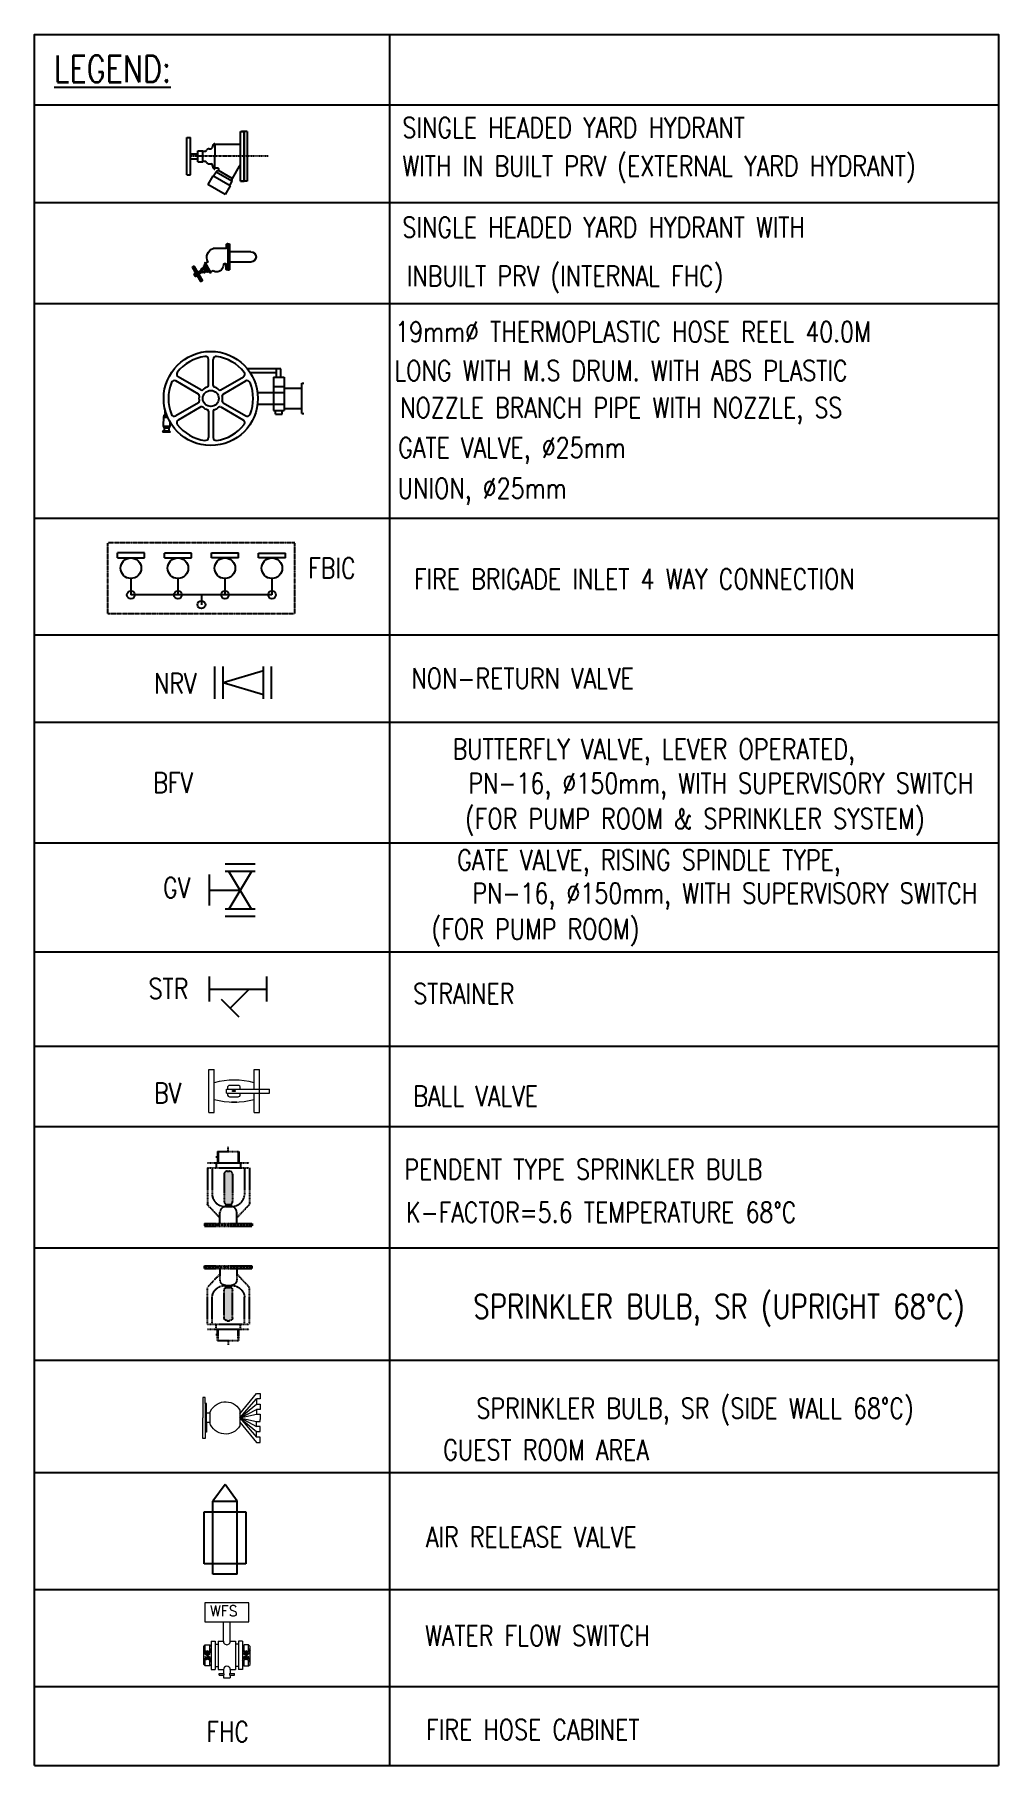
# Model space of a CAD drawing. Header units: millimetres. Extents: x -3573983 to -3087264, y -262072 to -30148.
# Drawn here: x -3558633 to -3539812, y -64943 to -31132 of the extents above; entities that cross this region are included whole.
import ezdxf
from ezdxf.enums import TextEntityAlignment as Align

# ---------------------------------------------------------------- set-up
doc = ezdxf.new("R2010")
doc.units = ezdxf.units.MM
doc.header["$LTSCALE"] = 2
doc.header["$MEASUREMENT"] = 0
for name, pattern in [('CENTER', [2, 1.25, -0.25, 0.25, -0.25]), ('DASHDOT', [1, 0.5, -0.25, 0, -0.25]), ('HIDDEN', [0.375, 0.25, -0.125]), ('PHANTOM', [2.5, 1.25, -0.25, 0.25, -0.25, 0.25, -0.25])]:
    doc.linetypes.add(name, pattern=pattern)
doc.layers.get('0').update_dxf_attribs({"color": 251})
for name, color, linetype in [('DETAILS', 222, 'Continuous'), ('F-SPRINKLER', 40, 'PHANTOM'), ('F-SPRINKLER-PIPE', 6, 'Continuous'), ('F-TEXT', 7, 'Continuous'), ('F-VALVES', 142, 'Continuous'), ('FP-SCH-IHC', 7, 'Continuous'), ('FTEXT', 7, 'Continuous'), ('MSC-FP-TEXT', 6, 'Continuous'), ('TEXT', 6, 'Continuous')]:
    doc.layers.add(name, color=color, linetype=linetype)
for name, color, linetype, lineweight in [('F-PIPE FITTING', 4, 'Continuous', 18), ('PIPE', 12, 'Continuous', 0), ('SIDE WALL EXTENDABLE SPRINKLER', 7, 'Continuous', 0), ('VALVE', 1, 'Continuous', 18)]:
    doc.layers.add(name, color=color, linetype=linetype, lineweight=lineweight)
doc.styles.add('ROMANS', font='ROMANS.shx', dxfattribs={"oblique": 10, "height": 5})
doc.styles.add('ROOMNAMES', font='romans.shx', dxfattribs={"width": 0.8})

# ---------------------------------------------------------------- blocks, each defined once
blk = doc.blocks.new('NRV')
at = {"color": 10}
for p, q in [((-84, -47.25), (84, -47.25)), ((-84, -89.25), (84, -89.25)), ((-63, -299.25), (0, -89.25)), ((63, -299.25), (0, -89.25)), ((-84, -299.25), (84, -299.25)), ((-84, -341.25), (84, -341.25))]:
    blk.add_line(p, q, dxfattribs=at)
blk = doc.blocks.new('V3')
at = {"layer": 'F-VALVES'}
for p, q in [((0, 416.2), (-55.9, 338.6)), ((55.9, 338.6), (0, 416.2)), ((-55.9, 0), (-55.9, 338.6)), ((-55.9, 338.6), (55.9, 338.6)), ((55.9, 0), (55.9, 338.6)), ((-96.7, 48.4), (-96.7, 290.2)), ((-96.7, 290.2), (96.7, 290.2)), ((96.7, 290.2), (96.7, 48.4)), ((96.7, 48.4), (-96.7, 48.4)), ((55.9, 0), (-55.9, 0))]:
    blk.add_line(p, q, dxfattribs=at)
blk = doc.blocks.new('SPR')
h = blk.add_hatch(color=1)
h.paths.add_polyline_path([(-16.1, 92.6, 0.414214), (-4.8, 81.3), (0, 81.3), (0, 207.4), (-4.8, 207.4, 0.414214), (-16.1, 196.1)])
h.paths.add_polyline_path([(0, 81.3), (4.8, 81.3, 0.414214), (16.1, 92.6), (16.1, 196.1, 0.414214), (4.8, 207.4), (0, 207.4)])
for p, q in [((-41.1, 281.9), (-41.1, 239)), ((-41.1, 281.9), (39.9, 281.9)), ((-38.1, 281.9), (-38.1, 239)), ((-0.6, 281.9), (-0.6, 299.3)), ((37, 281.9), (37, 239)), ((39.9, 281.9), (39.9, 239)), ((-79.4, 239), (78.9, 239)), ((-79.4, 220), (-79.4, 81.1)), ((-79.4, 220), (79.4, 220)), ((-61.4, 220), (-61.4, 117.8)), ((-51.6, 239), (51.1, 239)), ((-41.1, 260.9), (-47.8, 260.9)), ((-46.4, 239), (-46.4, 220)), ((-4.8, 207.4), (4.8, 207.4)), ((46.4, 239), (46.4, 220)), ((61.4, 220), (61.4, 117.8)), ((79.4, 220), (79.4, 81.1)), ((-16.1, 196.1), (-16.1, 92.6)), ((16.1, 196.1), (16.1, 92.6)), ((-31.8, 30.7), (-79.4, 81.1)), ((-10.2, 82.7), (-10.2, 74.2)), ((-9.3, 74.2), (9.3, 74.2)), ((-4.8, 81.3), (4.8, 81.3)), ((10.2, 82.7), (10.2, 74.2)), ((31.8, 30.7), (79.4, 81.1)), ((-90.3, 9.7), (90.3, 9.7)), ((-90.3, 9.7), (-90.3, 0)), ((-90.3, 0), (90.3, 0)), ((-84.5, 9.7), (-84.5, 0)), ((-81.6, 9.7), (-81.6, 0)), ((-72.4, 9.7), (-72.4, 0)), ((-69.5, 9.7), (-69.5, 0)), ((-60.3, 9.7), (-60.3, 0)), ((-57.4, 9.7), (-57.4, 0)), ((-48.2, 9.7), (-48.2, 0)), ((-45.3, 9.7), (-45.3, 0)), ((-39.4, 9.7), (-39.4, 0)), ((-36.5, 9.7), (-36.5, 0)), ((-31.8, 9.7), (-31.8, 51.7)), ((-27.3, 9.7), (-27.3, 0)), ((-24.4, 9.7), (-24.4, 0)), ((-15.2, 9.7), (-15.2, 0)), ((-12.3, 9.7), (-12.3, 0)), ((-3.1, 9.7), (-3.1, 0)), ((-0.2, 9.7), (-0.2, 0)), ((9, 9.7), (9, 0)), ((11.9, 9.7), (11.9, 0)), ((21.1, 9.7), (21.1, 0)), ((24, 9.7), (24, 0)), ((31.8, 9.7), (31.8, 51.7)), ((33.2, 9.7), (33.2, 0)), ((36.1, 9.7), (36.1, 0)), ((45.3, 9.7), (45.3, 0)), ((48.2, 9.7), (48.2, 0)), ((57.4, 9.7), (57.4, 0)), ((60.3, 9.7), (60.3, 0)), ((69.5, 9.7), (69.5, 0)), ((72.4, 9.7), (72.4, 0)), ((81.6, 9.7), (81.6, 0)), ((84.5, 9.7), (84.5, 0)), ((90.3, 9.7), (90.3, 0))]:
    blk.add_line(p, q)
for centre, radius, start, end in [((-4.8, 196.1), 11.2, 90, 180), ((4.8, 196.1), 11.2, 0, 90), ((-12.8, 123), 48.9, 186.09224, 273.00038), ((-9.3, 51.7), 22.5, 90, 180), ((-4.8, 92.6), 11.2, 180, 270), ((4.8, 92.6), 11.2, 270, 0), ((9.3, 51.7), 22.5, 0, 90), ((12.8, 123), 48.9, 266.99962, 353.90776)]:
    blk.add_arc(centre, radius, start, end)
blk = doc.blocks.new('WFS')
at = {"layer": 'PIPE', "color": 1}
blk.add_lwpolyline([(1737, 2025), (47, 2025), (47, 1295), (1737, 1296)], close=True, dxfattribs=at)
at = {"layer": 'VALVE', "ltscale": 0.5}
for p, q in [((760, 543, 0), (760, 1295, 0)), ((1023, 543, 0), (1023, 1295, 0)), ((289, 543, 0), (289, -543, 0)), ((289, 543, 0), (441, 543, 0)), ((441, 543, 0), (441, -543, 0)), ((441, 434, 0), (554, 434, 0)), ((554, 543, 0), (554, -543, 0)), ((554, 543, 0), (760, 543, 0)), ((1023, 543, 0), (1230, 543, 0)), ((1230, 543, 0), (1230, -543, 0)), ((1343, 434, 0), (1230, 434, 0)), ((1343, 543, 0), (1343, -543, 0)), ((1495, 543, 0), (1343, 543, 0)), ((1495, 543, 0), (1495, -543, 0)), ((289, -543, 0), (441, -543, 0)), ((441, -434, 0), (554, -434, 0)), ((554, -543, 0), (760, -543, 0)), ((760, -543, 0), (760, -697, 0)), ((1023, -543, 0), (1230, -543, 0)), ((1023, -543, 0), (1023, -697, 0)), ((1343, -434, 0), (1230, -434, 0)), ((1495, -543, 0), (1343, -543, 0)), ((600, -697, 0), (760, -697, 0)), ((600, -762, 0), (600, -697, 0)), ((600, -762, 0), (760, -762, 0)), ((760, -762, 0), (760, -869, 0)), ((760, -869, 0), (1023, -869, 0)), ((1023, -697, 0), (1184, -697, 0)), ((1023, -762, 0), (1023, -869, 0)), ((1023, -762, 0), (1184, -762, 0)), ((1184, -762, 0), (1184, -697, 0))]:
    blk.add_line(p, q, dxfattribs=at)
at = {"layer": 'VALVE', "color": 9, "ltscale": 0.5}
for p, q in [((0, 198, 0), (37, 121, 0)), ((0, 121, 0), (289, 121, 0)), ((0, 83, 0), (124, 11, 0)), ((72, 85, 0), (216, 85, 0)), ((82, 35, 0), (124, 35, 0)), ((184, 151, 0), (105, 151, 0)), ((105, 151, 0), (105, 121, 0)), ((124, 165, 0), (164, 165, 0)), ((124, 165, 0), (124, 151, 0)), ((124, 151, 0), (124, 121, 0)), ((124, 85, 0), (124, -85, 0)), ((164, 165, 0), (164, 151, 0)), ((164, 151, 0), (164, 121, 0)), ((164, 85, 0), (164, -85, 0)), ((164, 35, 0), (216, 35, 0)), ((184, 151, 0), (184, 121, 0)), ((289, 198, 0), (252, 121, 0)), ((1495, 198, 0), (1532, 121, 0)), ((1784, 121, 0), (1495, 121, 0)), ((1711, 85, 0), (1567, 85, 0)), ((1619, 35, 0), (1567, 35, 0)), ((1600, 151, 0), (1600, 121, 0)), ((1600, 151, 0), (1679, 151, 0)), ((1619, 165, 0), (1619, 151, 0)), ((1659, 165, 0), (1619, 165, 0)), ((1619, 151, 0), (1619, 121, 0)), ((1619, 85, 0), (1619, -85, 0)), ((1659, 165, 0), (1659, 151, 0)), ((1659, 151, 0), (1659, 121, 0)), ((1659, 85, 0), (1659, -85, 0)), ((1784, 83, 0), (1659, 11, 0)), ((1701, 35, 0), (1659, 35, 0)), ((1679, 151, 0), (1679, 121, 0)), ((1784, 198, 0), (1747, 121, 0)), ((0, -198, 0), (37, -121, 0)), ((0, -121, 0), (289, -121, 0)), ((72, -85, 0), (216, -85, 0)), ((164, -12, 0), (289, -84, 0)), ((289, -198, 0), (252, -121, 0)), ((1619, -12, 0), (1495, -84, 0)), ((1784, -121, 0), (1495, -121, 0)), ((1495, -198, 0), (1532, -121, 0)), ((1711, -85, 0), (1567, -85, 0)), ((1784, -198, 0), (1747, -121, 0))]:
    blk.add_line(p, q, dxfattribs=at)
at = {"layer": 'VALVE', "color": 1, "ltscale": 0.5}
for points in [[(0, -349), (0, 349), (58, 408), (230, 408), (289, 349), (289, -349), (230, -408), (58, -408)], [(1784, -349), (1784, 349), (1725, 408), (1553, 408), (1495, 349), (1495, -349), (1553, -408), (1725, -408)]]:
    blk.add_lwpolyline(points, close=True, dxfattribs=at)
at = {"layer": 'VALVE', "color": 1, "linetype": 'Continuous', "ltscale": 0.5}
for points in [[(58, 180), (58, 408)], [(230, 180), (230, 408)], [(1553, 180), (1553, 408)], [(1725, 180), (1725, 408)], [(58, -408), (58, -180)], [(230, -408), (230, -180)], [(1553, -408), (1553, -180)], [(1725, -408), (1725, -180)]]:
    blk.add_lwpolyline(points, dxfattribs=at)
at = {"layer": 'VALVE', "color": 9, "ltscale": 0.5}
for centre, radius, start, end in [((103, 274, 0), 104, 187.08387, 262.36774), ((72, 60, 0), 25, 90.00209, 191.1393), ((144, 121, 0), 73.6, 138.00583, 180.00209), ((144, 130, 0), 40.4, 60.61193, 119.39224), ((185, 274, 0), 104, 277.63644, 352.9203), ((144, 121, 0), 73.6, 0.00209, 41.99835), ((216, 60, 0), 25, 270.00209, 90.00209), ((1598, 274, 0), 104, 187.08387, 262.36774), ((1567, 60, 0), 25, 90.00209, 270.00209), ((1639, 121, 0), 73.6, 138.00583, 180.00209), ((1639, 130, 0), 40.4, 60.61193, 119.39224), ((1680, 274, 0), 104, 277.63644, 352.9203), ((1639, 121, 0), 73.6, 0.00209, 41.99835), ((1711, 60, 0), 25, 348.86487, 90.00209), ((103, -274, 0), 104, 97.63644, 172.9203), ((72, -60, 0), 25, 90.00209, 270.00209), ((144, -121, 0), 73.6, 180.00209, 221.99835), ((144, -121, 0), 34, 180.00209, 0.00209), ((144, -121, 0), 73.6, 318.00583, 0.00209), ((185, -274, 0), 104, 7.08387, 82.36774), ((216, -60, 0), 25, 270.00209, 9.12167), ((1598, -274, 0), 104, 97.63644, 172.9203), ((1567, -60, 0), 25, 170.8825, 270.00209), ((1639, -121, 0), 73.6, 180.00209, 221.99835), ((1639, -121, 0), 34, 180.00209, 0.00209), ((1639, -121, 0), 73.6, 318.00583, 0.00209), ((1680, -274, 0), 104, 7.08387, 82.36774), ((1711, -60, 0), 25, 270.00209, 90.00209)]:
    blk.add_arc(centre, radius, start, end, dxfattribs=at)
at = {"layer": 'VALVE', "ltscale": 0.5}
for centre, radius, start, end in [((892, 543, 0), 131, 180.00209, 0.00209), ((892, -543, 0), 131, 0.00209, 180.00209), ((760, -730, 0), 32.6, 270.00209, 90.00209), ((1023, -730, 0), 32.6, 90.00209, 270.00209)]:
    blk.add_arc(centre, radius, start, end, dxfattribs=at)
at = {"layer": 'FTEXT', "color": 72, "style": 'ROMANS'}
blk.add_text('WFS', height=400, rotation=0.00209, dxfattribs=at).set_placement((243, 1519, 883866))
blk = doc.blocks.new('BALL V')
at = {"layer": 'F-PIPE FITTING', "color": 140}
for p, q in [((-252.6, 108), (-252.6, 10)), ((-226, 108), (-252.6, 108)), ((-226, 108), (-226, 10)), ((-26.6, 108), (-26.6, -108)), ((0, 108), (-26.6, 108)), ((0, 108), (0, -108)), ((-87.6, 10), (-302.7, 10)), ((-302.7, 10), (-302.7, -10)), ((-252.6, 10), (-252.6, -108)), ((-139.6, 54.8), (-113, 54.8)), ((-113, 54.8), (-139.6, 54.8)), ((-113, 54.8), (-139.6, 54.8)), ((-87.6, 10), (-87.6, -10)), ((-87.6, -10), (-302.7, -10)), ((-226, -10), (-226, -108)), ((-226, -108), (-252.6, -108)), ((0, -108), (-26.6, -108))]:
    blk.add_line(p, q, dxfattribs=at)
for points in [[(-92.6, 10), (-92.6, 17, 0.414214), (-103.8, 28.2), (-146.2, 28.2, 0.414214), (-157.4, 17), (-157.4, 10)], [(-157.4, -10), (-157.4, -17, 0.414214), (-146.2, -28.2), (-103.8, -28.2, 0.414214), (-92.6, -17), (-92.6, -10)]]:
    blk.add_lwpolyline(points, format="xyb", dxfattribs=at)
blk.add_lwpolyline([(-118.8, -2.2), (-131.2, -2.2), (-131.2, 2.2), (-118.8, 2.2)], close=True, dxfattribs=at)
for centre, start, end in [((-126.3, -326.5), 74.84246, 105.15754), ((-126.3, 326.5), 254.84246, 285.15754)]:
    blk.add_arc(centre, 381.3, start, end, dxfattribs=at)
blk = doc.blocks.new('gv')
at = {"color": 10}
for p, q in [((56.2, 114), (-59.2, 114)), ((0, 0), (0, 114)), ((-98.4, -56.3), (-98.4, 56.2)), ((-70.3, -56.3), (-70.3, 56.2)), ((70.3, -42.2), (-70.3, 42.2)), ((-70.3, -42.2), (70.3, 42.2)), ((70.3, -56.3), (70.3, 56.2)), ((98.4, -56.3), (98.4, 56.2))]:
    blk.add_line(p, q, dxfattribs=at)
blk = doc.blocks.new('A$C29BB4096')
for p, q in [((126.3, 166.3, 0), (126.3, 43, 0)), ((133.4, 166.3, 0), (126.3, 166.3, 0)), ((133.4, 166.3, 0), (133.4, 43, 0)), ((133.4, 166.3, 0), (137.9, 166.3, 0)), ((24.5, 129.2, 0), (126.3, 129.2, 0)), ((141.5, 164.5, 0), (141.5, 146.6, 0)), ((143.3, 144.8, 0), (152.1, 144.8, 0)), ((24.5, 80.2, 0), (126.3, 80.2, 0)), ((126.3, 43, 0), (137.9, 43, 0)), ((133.4, 43, 0), (126.3, 43, 0)), ((133.4, 43, 0), (137, 43, 0)), ((141.5, 44.8, 0), (141.5, 70.4, 0)), ((143.3, 72.2, 0), (152.1, 72.2, 0)), ((205.7, 39.5, 0), (210.9, 36.5, 0)), ((210.9, 36.5, 0), (212, 34.8, 0)), ((212, 34.8, 0), (216.8, 32.1, 0)), ((242.6, 76.9, 0), (215.4, 29.7, 0)), ((215.4, 29.7, 0), (218.5, 27.9, 0)), ((245.7, 75.1, 0), (218.5, 27.9, 0)), ((223, 35.8, 0), (229.9, 31.9, 0)), ((227.6, 43.7, 0), (234.4, 39.7, 0)), ((229.3, 80.3, 0), (235.3, 76.9, 0)), ((229.9, 31.9, 0), (231.5, 32.3, 0)), ((248.4, 61.6, 0), (231.5, 32.3, 0)), ((235.3, 76.9, 0), (237.3, 76.8, 0)), ((236.6, 59.4, 0), (243.5, 55.4, 0)), ((237.3, 76.8, 0), (241.2, 74.5, 0)), ((248.4, 52.6, 0), (239.4, 36.9, 0)), ((239.4, 36.9, 0), (241.7, 35.5, 0)), ((252.1, 53.6, 0), (240.4, 33.1, 0)), ((240.4, 33.1, 0), (249.5, 27.8, 0)), ((241.2, 67.2, 0), (248, 63.3, 0)), ((242.6, 76.9, 0), (245.7, 75.1, 0)), ((252.5, 32.9, 0), (243.3, 38.2, 0)), ((248, 63.3, 0), (248.4, 61.6, 0)), ((248.4, 52.6, 0), (250.8, 51.2, 0)), ((258.4, 43.1, 0), (249.2, 48.4, 0)), ((249.5, 27.8, 0), (251.2, 28.3, 0)), ((261.7, 46.6, 0), (251.2, 28.3, 0)), ((252.1, 53.6, 0), (261.3, 48.2, 0)), ((254.4, 33.9, 0), (273.3, 23, 0)), ((294.3, 59.6, 0), (256.3, -6.4, 0)), ((258.5, 41, 0), (277.3, 30.1, 0)), ((261.3, 48.2, 0), (261.7, 46.6, 0)), ((302.2, 55, 0), (264.1, -10.9, 0)), ((277.7, 12.6, 0), (279.3, 11.7, 0)), ((290.2, 30.6, 0), (279.3, 11.7, 0)), ((281.1, 14.8, 0), (286.6, 11.7, 0)), ((282.9, 18, 0), (290.8, 13.5, 0)), ((286.5, 24.3, 0), (294.4, 19.7, 0)), ((286.6, 11.7, 0), (287.8, 11.9, 0)), ((294.3, 23.1, 0), (287.8, 11.9, 0)), ((288.4, 27.4, 0), (293.9, 24.2, 0)), ((288.6, 31.5, 0), (290.2, 30.6, 0)), ((289.7, 15.1, 0), (291.2, 14.2, 0)), ((294.4, 19.7, 0), (290.8, 13.5, 0)), ((292.4, 19.9, 0), (293.9, 18.9, 0)), ((293.9, 24.2, 0), (294.3, 23.1, 0)), ((296.8, 60.2, 0), (301.5, 57.5, 0)), ((256.9, -8.9, 0), (261.6, -11.6, 0))]:
    blk.add_line(p, q)
at = {"elevation": 0}
blk.add_lwpolyline([(152.1, 144.8), (203.2, 144.8)], dxfattribs=at)
for centre, radius, start, end in [((138.1, 162.2, 0), 4.14, 34.07499, 92.79491), ((24.5, 104.7, 0), 24.5, 90, 270), ((24.5, 104.7, 0), 24.5, 90, 270), ((143.3, 146.6, 0), 1.81, 180, 270), ((190.3, 103, 0), 43.7, 331.36127, 72.85724), ((138.1, 47.1, 0), 4.14, 267.20509, 325.92501), ((143.3, 70.4, 0), 1.81, 90, 180), ((152.1, 70.4, 0), 1.81, 17.69142, 90), ((219.2, 80.5, 0), 66, 188.29111, 210.30467), ((187.6, 64.2, 0), 30.6, 213.8036, 306.25599), ((230.5, 81.8, 0), 1.81, 171.50628, 240), ((225.1, 39.8, 0), 9.31, 300.85157, 359.14843), ((238.1, 32, 0), 5.9, 46.67547, 147.06433), ((209.3, 64.7, 0), 35.5, 315.18618, 344.81382), ((238.7, 63.4, 0), 9.31, 300.85157, 359.14843), ((252, 56.1, 0), 5.9, 152.93567, 253.32453), ((248.3, 31.9, 0), 4.27, 286.39718, 13.60282), ((243.2, 45.1, 0), 15.3, 307.38014, 352.61986), ((257.2, 47.2, 0), 4.27, 286.39718, 13.60282), ((286.3, 13.9, 0), 2.27, 276.8699, 23.1301), ((284.2, 21.4, 0), 7.83, 302.4221, 357.5779), ((291.8, 23.3, 0), 2.27, 276.8699, 23.1301), ((295.9, 58.6, 0), 1.81, 60, 150), ((300.6, 55.9, 0), 1.81, 330, 60), ((257.8, -7.3, 0), 1.81, 150, 240), ((262.5, -10, 0), 1.81, 240, 330)]:
    blk.add_arc(centre, radius, start, end)
blk = doc.blocks.new('swp')
at = {"layer": 'SIDE WALL EXTENDABLE SPRINKLER', "color": 1}
for p, q in [((-175, 384), (-175, 408)), ((-175, 408), (-136, 408)), ((-30, 265), (-175, 384)), ((-136, 408), (-136, 382)), ((-136, 382), (-97, 382)), ((0, 265), (-136, 382)), ((-97, 382), (-97, 409)), ((-97, 409), (-60, 409)), ((0, 265), (-97, 382)), ((-60, 409), (-60, 383)), ((-60, 383), (-26, 383)), ((0, 269), (-60, 383)), ((-26, 383), (-26, 410)), ((-26, 410), (-10, 410)), ((0, 265), (-26, 383)), ((26, 410), (-10, 410)), ((0, 269), (60, 383)), ((0, 265), (26, 383)), ((0, 265), (136, 382)), ((0, 265), (97, 382)), ((26, 383), (26, 410)), ((60, 383), (26, 383)), ((30, 265), (175, 384)), ((97, 409), (60, 409)), ((60, 409), (60, 383)), ((97, 382), (97, 409)), ((136, 382), (97, 382)), ((175, 408), (136, 408)), ((136, 408), (136, 382)), ((175, 384), (175, 408)), ((56, 265), (-56, 265)), ((102, 17), (-146, 17)), ((-146, 17), (-146, 0)), ((-146, 0), (0, 0)), ((-33, 28), (-102, 28)), ((-102, 28), (-102, 17)), ((-33, 51), (-33, 28)), ((33, 51), (-33, 51)), ((-33, 28), (102, 28)), ((146, 0), (0, 0)), ((33, 51), (33, 28)), ((102, 28), (102, 17)), ((102, 17), (146, 17)), ((146, 17), (146, 0))]:
    blk.add_line(p, q, dxfattribs=at)
for centre, start, end in [((4, 163), 120.5759, 251.8394), ((-4, 163), 288.1605, 59.424)]:
    blk.add_arc(centre, 119, start, end, dxfattribs=at)

msp = doc.modelspace()

# ---------------------------------------------------------------- linework, layer by layer
at = {"color": 1, "elevation": -155.7}
for points in [[(-3555225.8, -49533.6), (-3555225.8, -50021.2)], [(-3554104.3, -49533.6), (-3554104.3, -50021.2)], [(-3555225.8, -49777.4), (-3554104.3, -49777.4)], [(-3554988.7, -49976.9), (-3554644, -50321.7)], [(-3554816.4, -50149.3), (-3554444.5, -49777.4)]]:
    msp.add_lwpolyline(points, dxfattribs=at)
at = {"layer": 'DETAILS', "color": 12}
for p, q in [((-3554611.1, -33023.3, -155.8), (-3554538.4, -33023.3, -155.8)), ((-3554611.1, -33993.4, -155.8), (-3554611.1, -33023.3, -155.8)), ((-3554480.2, -33023.3, -155.8), (-3554596.6, -33023.3, -155.8)), ((-3554538.4, -33993.4, -155.8), (-3554538.4, -33023.3, -155.8)), ((-3554538.4, -33023.3, -155.8), (-3554538.4, -33993.4, -155.8)), ((-3554480.2, -33023.3, -155.8), (-3554480.2, -33993.4, -155.8)), ((-3555663.7, -33144.6, -155.8), (-3555590.9, -33144.6, -155.8)), ((-3555663.7, -33872.1, -155.8), (-3555663.7, -33144.6, -155.8)), ((-3555590.9, -33872.1, -155.8), (-3555590.9, -33144.6, -155.8)), ((-3555590.9, -33459.9, -155.8), (-3555445.4, -33459.9, -155.8)), ((-3555445.4, -33399.2, -155.8), (-3555348.4, -33399.2, -155.8)), ((-3555445.4, -33617.5, -155.8), (-3555445.4, -33399.2, -155.8)), ((-3555348.4, -33617.5, -155.8), (-3555348.4, -33399.2, -155.8)), ((-3555348.4, -33411.4, -155.8), (-3555296.8, -33411.4, -155.8)), ((-3555226.4, -33361.2, -155.8), (-3555188.6, -33361.2, -155.8)), ((-3555130.2, -33258.4, -155.8), (-3555115.6, -33258.4, -155.8)), ((-3555115.6, -33258.4, -155.8), (-3555115.6, -33278, -155.8)), ((-3555115.6, -33278, -155.8), (-3555115.6, -33508.4, -155.8)), ((-3554611.1, -33278, -155.8), (-3555115.6, -33278, -155.8)), ((-3555590.9, -33556.9, -155.8), (-3555445.4, -33556.9, -155.8)), ((-3555445.4, -33617.5, -155.8), (-3555348.4, -33617.5, -155.8)), ((-3555348.4, -33605.4, -155.8), (-3555296.8, -33605.4, -155.8)), ((-3555226.4, -33655.5, -155.8), (-3555188.6, -33655.5, -155.8)), ((-3555130.2, -33758.3, -155.8), (-3555115.6, -33758.3, -155.8)), ((-3555115.6, -33758.3, -155.8), (-3555115.6, -33508.4, -155.8)), ((-3555059.8, -33738.8, -155.8), (-3555115.6, -33738.8, -155.8)), ((-3555038.6, -33774.1, -155.8), (-3555045.7, -33786.3, -155.8)), ((-3554776.8, -33941.5, -155.8), (-3555045.7, -33786.3, -155.8)), ((-3554639.8, -33704.1, -155.8), (-3554776.8, -33941.5, -155.8)), ((-3555663.7, -33872.1, -155.8), (-3555590.9, -33872.1, -155.8)), ((-3555152, -33892.9, -155.8), (-3555249.1, -34060.9, -155.8)), ((-3554913, -34255, -155.8), (-3555249.1, -34060.9, -155.8)), ((-3554816, -34086.9, -155.8), (-3555152, -33892.9, -155.8)), ((-3555090.9, -33816.2, -155.8), (-3555139.4, -33900.2, -155.8)), ((-3554780.1, -33995.6, -155.8), (-3555090.9, -33816.2, -155.8)), ((-3554816, -34086.9, -155.8), (-3554913, -34255, -155.8)), ((-3554780.1, -33995.6, -155.8), (-3554828.6, -34079.7, -155.8)), ((-3554611.1, -33993.4, -155.8), (-3554538.4, -33993.4, -155.8)), ((-3554480.2, -33993.4, -155.8), (-3554596.6, -33993.4, -155.8))]:
    msp.add_line(p, q, dxfattribs=at)
at = {"layer": 'DETAILS', "color": 251, "linetype": 'CENTER', "ltscale": 7}
msp.add_lwpolyline([(-3555596, -33501.9), (-3554485.3, -33501.9)], dxfattribs=at)
at = {"layer": 'DETAILS', "color": 12}
for centre, radius, start, end in [((-3555304.9, -33381.3, -155.8), 31.1, 285.00384, 347.55115), ((-3555224, -33422.1, -155.8), 60.9, 92.24662, 145.95753), ((-3555195.5, -33325.5, -155.8), 36.4, 280.99205, 341.1575), ((-3556939.4, -32595, -155.8), 1927, 337.34309, 339.8628), ((-3555304.9, -33635.4, -155.8), 31.1, 12.44885, 74.99616), ((-3555224, -33594.6, -155.8), 60.9, 214.04247, 267.75338), ((-3555195.5, -33691.2, -155.8), 36.4, 18.8425, 79.00795), ((-3556939.4, -34421.8, -155.8), 1927, 20.1372, 22.65691), ((-3554982.3, -33931.4, -155.8), 158.4, 113.57714, 133.29276), ((-3555060.1, -33762.9, -155.8), 24.2, 327.47391, 89.16852), ((-3554612.2, -33724.7, -155.8), 34.5, 88.30759, 156.7587), ((-3554934.2, -33959.2, -155.8), 158.4, 346.70724, 6.42286)]:
    msp.add_arc(centre, radius, start, end, dxfattribs=at)
at = {"layer": 'F-SPRINKLER-PIPE', "color": 33, "linetype": 'DASHDOT', "ltscale": 2.5}
msp.add_line((-3554485.3, -33501.9, -155.8), (-3554071.6, -33501.9, -155.8), dxfattribs=at)
at = {"layer": 'F-TEXT', "color": 0, "linetype": 'ByBlock', "ltscale": 10}
for p, q in [((-3551705.6, -31131.8, -155.7), (-3551705.6, -64942.9, -155.7)), ((-3558633.5, -32500.8, -155.7), (-3539812.2, -32500.8, -155.7)), ((-3558633.5, -34413.1, -155.7), (-3539812.2, -34413.1, -155.7)), ((-3558633.5, -36382.2, -155.7), (-3539812.2, -36382.2, -155.7)), ((-3558633.5, -40579.8, -155.7), (-3539812.2, -40579.8, -155.7)), ((-3558633.5, -40579.8, -155.7), (-3539812.2, -40579.8, -155.7)), ((-3558633.5, -40579.8, -155.7), (-3539812.2, -40579.8, -155.7)), ((-3558633.5, -42854.1, -155.7), (-3539812.2, -42854.1, -155.7)), ((-3558633.5, -42854.1, -155.7), (-3539812.2, -42854.1, -155.7)), ((-3558633.5, -44561.6, -155.7), (-3539812.2, -44561.6, -155.7)), ((-3558633.5, -46919.8, -155.7), (-3539812.2, -46919.8, -155.7)), ((-3558633.5, -49049.5, -155.7), (-3539812.2, -49049.5, -155.7)), ((-3558633.5, -50895.6, -155.7), (-3539812.2, -50895.6, -155.7)), ((-3558633.5, -52464.1, -155.7), (-3539812.2, -52464.1, -155.7)), ((-3558633.5, -54834.1, -155.7), (-3539812.2, -54834.1, -155.7)), ((-3558633.5, -57027, -155.7), (-3539812.2, -57027, -155.7)), ((-3558633.5, -57027, -155.7), (-3539812.2, -57027, -155.7)), ((-3558633.5, -57027, -155.7), (-3539812.2, -57027, -155.7)), ((-3558633.5, -59219.9, -155.7), (-3539812.2, -59219.9, -155.7)), ((-3558633.5, -61507.1, -155.7), (-3539812.2, -61507.1, -155.7)), ((-3558633.5, -63399, -155.7), (-3539812.2, -63399, -155.7)), ((-3558633.5, -64942.9, -155.7), (-3539812.2, -64942.9, -155.7))]:
    msp.add_line(p, q, dxfattribs=at)
at = {"layer": 'F-TEXT', "linetype": 'HIDDEN', "ltscale": 5}
for p, q in [((-3553549.1, -41058, -155.7), (-3557202.6, -41058, -155.7)), ((-3557202.6, -42442.5, -155.7), (-3557202.6, -41058, -155.7)), ((-3553549.1, -42442.5, -155.7), (-3553549.1, -41058, -155.7)), ((-3557202.6, -42442.5, -155.7), (-3553549.1, -42442.5, -155.7))]:
    msp.add_line(p, q, dxfattribs=at)
at = {"layer": 'F-TEXT'}
for p, q in [((-3556487.9, -41257.1, -155.7), (-3557018.2, -41257.1, -155.7)), ((-3557018.2, -41351.7, -155.7), (-3557018.2, -41257.1, -155.7)), ((-3557018.2, -41351.7, -155.7), (-3556487.9, -41351.7, -155.7)), ((-3556487.9, -41351.7, -155.7), (-3556487.9, -41257.1, -155.7)), ((-3555569.7, -41259.3, -155.7), (-3556100.1, -41259.3, -155.7)), ((-3556100.1, -41353.9, -155.7), (-3556100.1, -41259.3, -155.7)), ((-3556100.1, -41353.9, -155.7), (-3555569.7, -41353.9, -155.7)), ((-3555569.7, -41353.9, -155.7), (-3555569.7, -41259.3, -155.7)), ((-3555181.9, -41351.7, -155.7), (-3555181.9, -41257.1, -155.7)), ((-3555181.9, -41257.1, -155.7), (-3554651.6, -41257.1, -155.7)), ((-3554651.6, -41351.7, -155.7), (-3555181.9, -41351.7, -155.7)), ((-3554651.6, -41351.7, -155.7), (-3554651.6, -41257.1, -155.7)), ((-3554263.8, -41259.3, -155.7), (-3553733.4, -41259.3, -155.7)), ((-3554263.8, -41353.9, -155.7), (-3554263.8, -41259.3, -155.7)), ((-3553733.4, -41353.9, -155.7), (-3554263.8, -41353.9, -155.7)), ((-3553733.4, -41353.9, -155.7), (-3553733.4, -41259.3, -155.7)), ((-3556753.1, -41756.8, -155.7), (-3556753.1, -42076.9, -155.7)), ((-3555834.9, -41756.8, -155.7), (-3555834.9, -42076.9, -155.7)), ((-3554916.7, -41756.8, -155.7), (-3554916.7, -42076.9, -155.7)), ((-3553998.6, -41756.8, -155.7), (-3553998.6, -42076.9, -155.7)), ((-3553998.6, -42076.9, -155.7), (-3556753.1, -42076.9, -155.7)), ((-3555375.8, -42076.9, -155.7), (-3555375.8, -42268.1, -155.7))]:
    msp.add_line(p, q, dxfattribs=at)
at = {"layer": 'F-TEXT', "color": 0, "linetype": 'ByBlock', "ltscale": 10, "elevation": -155.7}
msp.add_lwpolyline([(-3558633.5, -64942.9), (-3558633.5, -31131.8), (-3539812.2, -31131.8), (-3539812.2, -64942.9)], dxfattribs=at)
at = {"layer": 'F-TEXT'}
for centre, radius in [((-3556753.1, -41555.3, -155.7), 201.4), ((-3555834.9, -41555.3, -155.7), 201.4), ((-3554916.7, -41555.3, -155.7), 201.4), ((-3553998.6, -41555.3, -155.7), 201.4), ((-3556753.1, -42076.9, -155.7), 76.5), ((-3555834.9, -42076.9, -155.7), 76.5), ((-3555375.8, -42268.1, -155.7), 76.5), ((-3554916.7, -42076.9, -155.7), 76.5), ((-3553998.6, -42076.9, -155.7), 76.5)]:
    msp.add_circle(centre, radius, dxfattribs=at)
at = {"layer": 'FP-SCH-IHC', "linetype": 'Continuous'}
for p, q in [((-3555240.1, -37989.1, -155.7), (-3555240.1, -37477, -155.7)), ((-3555147, -37989.1, -155.7), (-3555147, -37477, -155.7)), ((-3555386.8, -38073.8, -155.7), (-3555830.4, -37817.7, -155.7)), ((-3555000.2, -38073.8, -155.7), (-3554556.7, -37817.7, -155.7)), ((-3553822, -37659.5, -155.7), (-3554479.9, -37659.5, -155.7)), ((-3553906.8, -37741.6, -155.7), (-3554420.4, -37741.6, -155.7)), ((-3553969.1, -37822.3, -155.7), (-3553969.1, -38473.3, -155.7)), ((-3553969.1, -37822.3, -155.7), (-3553759.6, -37822.3, -155.7)), ((-3553906.8, -37673.1, -155.7), (-3553906.8, -37659.5, -155.7)), ((-3553906.8, -37822.3, -155.7), (-3553906.8, -37673.1, -155.7)), ((-3553822, -37822.3, -155.7), (-3553822, -37659.5, -155.7)), ((-3553759.6, -37822.3, -155.7), (-3553759.6, -38473.3, -155.7)), ((-3555433.4, -38154.5, -155.7), (-3555876.9, -37898.4, -155.7)), ((-3554953.6, -38154.5, -155.7), (-3554510.1, -37898.4, -155.7)), ((-3554281.2, -38125.2, -155.7), (-3553759.6, -38125.2, -155.7)), ((-3553969.1, -38005.1, -155.7), (-3553759.6, -38005.1, -155.7)), ((-3553759.6, -38040.7, -155.7), (-3553413.4, -38040.7, -155.7)), ((-3553413.4, -37942.5, -155.7), (-3553374.2, -37942.5, -155.7)), ((-3553413.4, -38535.9, -155.7), (-3553413.4, -37942.5, -155.7)), ((-3556087.3, -38533.1, -155.7), (-3556087.8, -38563.1, -155.7)), ((-3556087.3, -38533.1, -155.7), (-3556083.3, -38517.6, -155.7)), ((-3556064.6, -38533.4, -155.7), (-3556087.3, -38533.1, -155.7)), ((-3556087.1, -38517.6, -155.7), (-3556083.1, -38502.2, -155.7)), ((-3556069.7, -38517.8, -155.7), (-3556087.1, -38517.6, -155.7)), ((-3556086.8, -38502.1, -155.7), (-3556082.8, -38486.7, -155.7)), ((-3556074.5, -38502.3, -155.7), (-3556086.8, -38502.1, -155.7)), ((-3556086.6, -38486.6, -155.7), (-3556082.9, -38472.4, -155.7)), ((-3556079, -38486.7, -155.7), (-3556086.6, -38486.6, -155.7)), ((-3555433.4, -38323.9, -155.7), (-3555876.9, -38580, -155.7)), ((-3555386.8, -38404.6, -155.7), (-3555830.4, -38660.7, -155.7)), ((-3555240.1, -38489.3, -155.7), (-3555240.1, -39001.4, -155.7)), ((-3555147, -38489.3, -155.7), (-3555147, -39001.4, -155.7)), ((-3555000.2, -38404.6, -155.7), (-3554556.7, -38660.7, -155.7)), ((-3554953.6, -38323.9, -155.7), (-3554510.1, -38580, -155.7)), ((-3554281.2, -38353.2, -155.7), (-3553759.6, -38353.2, -155.7)), ((-3553969.1, -38473.3, -155.7), (-3553759.6, -38473.3, -155.7)), ((-3553931.4, -38543.4, -155.7), (-3553931.4, -38473.3, -155.7)), ((-3553930.4, -38543.4, -155.7), (-3553797.3, -38543.4, -155.7)), ((-3553797.3, -38543.4, -155.7), (-3553797.3, -38473.3, -155.7)), ((-3553759.6, -38437.7, -155.7), (-3553413.4, -38437.7, -155.7)), ((-3553413.4, -38535.9, -155.7), (-3553374.2, -38535.9, -155.7)), ((-3556118.9, -38589, -155.7), (-3556121.8, -38781.5, -155.7)), ((-3556121.8, -38781.5, -155.7), (-3555992.4, -38783.4, -155.7)), ((-3556121.8, -38781.5, -155.7), (-3556103.2, -38820.1, -155.7)), ((-3556034.8, -38610.1, -155.7), (-3556119.2, -38608.8, -155.7)), ((-3556043.3, -38590.2, -155.7), (-3556118.9, -38589, -155.7)), ((-3556106.9, -38562.8, -155.7), (-3556107.3, -38589.2, -155.7)), ((-3556053.8, -38563.6, -155.7), (-3556106.9, -38562.8, -155.7)), ((-3556103.2, -38820.1, -155.7), (-3556104, -38872.9, -155.7)), ((-3556104, -38872.9, -155.7), (-3556012.9, -38874.3, -155.7)), ((-3556012.1, -38821.4, -155.7), (-3556103.2, -38820.1, -155.7)), ((-3556012.1, -38821.4, -155.7), (-3556012.9, -38874.3, -155.7)), ((-3555992.4, -38783.4, -155.7), (-3556012.1, -38821.4, -155.7)), ((-3555991.1, -38696.6, -155.7), (-3555992.4, -38783.4, -155.7)), ((-3555982.8, -38897.5, -155.7), (-3556134.8, -38895.3, -155.7))]:
    msp.add_line(p, q, dxfattribs=at)
for centre, major_axis, start_param, end_param in [((-3555193.5, -38239.2, -155.7), (919.4, 0.1), -0.000058, 6.2831273), ((-3555193.5, -38239.2, -155.7), (-828.2, 1), -1.4323104, -0.6595946), ((-3555298.8, -37477, -155.7), (-41.5, 41.5), 3.9269908, 5.635028), ((-3555088.3, -37477, -155.7), (41.5, 41.5), 0.6481573, 2.3561945), ((-3555193.5, -38239.2, -155.7), (828.2, 1.1), 0.6595636, 1.4322794), ((-3555801, -37766.9, -155.7), (41.5, 41.5), 1.6953548, 3.403392), ((-3554586.1, -37766.9, -155.7), (-41.5, 41.5), 2.8797933, 4.5878305), ((-3555193.5, -38239.2, -155.7), (828.2, 0.7), 2.7543913, 3.5271071), ((-3555906.3, -37949.2, -155.7), (-41.5, 41.5), -1.3089969, 0.3990403), ((-3555449, -38181.4, -155.7), (-22, 22), 3.7043933, 4.9741884), ((-3555193.5, -38239.2, -155.7), (163.2, 163.2), 2.1335969, 2.578792), ((-3555371.3, -38046.9, -155.7), (22, 22), 3.403392, 4.6731871), ((-3555193.5, -38239.2, -155.7), (-163.2, 163.2), -0.4843969, -0.0392018), ((-3555193.5, -38239.2, -155.7), (-155.3, 0.1), 3.1422654, 9.4254507), ((-3555271.2, -37989.1, -155.7), (-22, 22), 2.6571957, 3.9269908), ((-3555115.9, -37989.1, -155.7), (22, 22), 2.3561945, 3.6259896), ((-3555193.5, -38239.2, -155.7), (-163.2, 163.2), -1.5315945, -1.0863994), ((-3555015.8, -38046.9, -155.7), (-22, 22), 1.6099982, 2.8797933), ((-3554938.1, -38181.4, -155.7), (22, 22), 1.3089969, 2.578792), ((-3555193.5, -38239.2, -155.7), (163.2, 163.2), 5.2751896, 5.7203847), ((-3554480.8, -37949.2, -155.7), (-41.5, 41.5), 4.3133487, 6.0213859), ((-3555193.5, -38239.2, -155.7), (828.2, 0.7), -0.3872013, 0.3855145), ((-3555449, -38297, -155.7), (22, 22), 4.4505896, 5.7203847), ((-3555371.3, -38431.5, -155.7), (-22, 22), -1.5315945, -0.2617994), ((-3555193.5, -38239.2, -155.7), (-163.2, 163.2), 1.6099982, 2.0551933), ((-3555271.2, -38489.3, -155.7), (22, 22), 5.4977871, 6.7675822), ((-3555115.9, -38489.3, -155.7), (-22, 22), -0.4843969, 0.7853982), ((-3555193.5, -38239.2, -155.7), (163.2, 163.2), 4.2279921, 4.6731871), ((-3555015.8, -38431.5, -155.7), (22, 22), 0.2617994, 1.5315945), ((-3554938.1, -38297, -155.7), (-22, 22), 0.5628006, 1.8325957), ((-3556097.3, -38914.5, -155.7), (-29.8, 29.8), -0.6250729, 0.3112108), ((-3556020.9, -38915.6, -155.7), (-29.8, 29.8), 4.3713809, 5.3076646), ((-3555906.3, -38529.2, -155.7), (-41.5, 41.5), 1.1717561, 2.8797933), ((-3555801, -38711.5, -155.7), (-41.5, 41.5), -0.2617994, 1.4462378), ((-3555193.5, -38239.2, -155.7), (828.2, 1.5), 3.8006423, 4.5733581), ((-3555193.5, -38239.2, -155.7), (828.2, 0), -1.4336009, -0.6608851), ((-3554586.1, -38711.5, -155.7), (-41.5, 41.5), 3.2661512, 4.9741884), ((-3554480.8, -38529.2, -155.7), (41.5, 41.5), 3.403392, 5.1114293), ((-3555298.8, -39001.4, -155.7), (41.5, 41.5), 3.7897499, 5.4977871), ((-3555088.3, -39001.4, -155.7), (-41.5, 41.5), 0.7853982, 2.4934354)]:
    msp.add_ellipse(centre, major_axis=major_axis, ratio=1, start_param=start_param, end_param=end_param, dxfattribs=at)

# ---------------------------------------------------------------- block references
at = {"color": 10, "xscale": -5.224439332955773, "yscale": 5.224439332955773, "zscale": 5.224439332955773, "rotation": 90}
msp.add_blockref('gv', (-3554621.8, -47848.8, -155.7), dxfattribs=at)
at = {"layer": 'F-PIPE FITTING', "xscale": 3.900914702209422, "yscale": 3.900914702209422, "zscale": 3.900914702209422, "rotation": 180}
msp.add_blockref('BALL V', (-3555230.3, -51770.2, -155.7), dxfattribs=at)
at = {"layer": 'F-SPRINKLER', "xscale": 5.15994008193163, "yscale": 5.15994008193163, "zscale": 5.15994008193163}
msp.add_blockref('SPR', (-3554849.9, -54406.7, -155.7), dxfattribs=at)
at = {"layer": 'F-SPRINKLER', "xscale": -5.15994008193163, "yscale": 5.15994008193163, "zscale": 5.15994008193163, "rotation": 180}
msp.add_blockref('SPR', (-3554849.9, -55185.4, -155.7), dxfattribs=at)
at = {"layer": 'F-TEXT', "xscale": 3.761596319086612, "yscale": 3.761596319086612, "zscale": 3.761596319086612, "rotation": 90}
msp.add_blockref('NRV', (-3555289.3, -43794.4, -155.7), dxfattribs=at)
at = {"layer": 'F-VALVES'}
for name, p, xscale, yscale, zscale in [('A$C29BB4096', (-3554309, -35904.6, -155.7), -4.10813392339507, 4.10813392339507, 4.10813392339507), ('V3', (-3554914.6, -61210.2, -155.7), 4.211607730978526, 4.211607730978526, 4.211607730978526)]:
    msp.add_blockref(name, p, dxfattribs=dict(at, xscale=xscale, yscale=yscale, zscale=zscale))
at = {"layer": 'SIDE WALL EXTENDABLE SPRINKLER', "linetype": 'Continuous', "xscale": -2.743652736, "yscale": 2.743652736, "zscale": 2.743652736, "rotation": 269.9999530461874}
msp.add_blockref('swp', (-3555351.2, -58155.5, -155.7), dxfattribs=at)
at = {"layer": 'TEXT', "color": 24, "xscale": 0.506355074699139, "yscale": 0.506355074699139, "zscale": 0.506355074699139}
msp.add_blockref('WFS', (-3555330.7, -62794.2, -155.7), dxfattribs=at)

# ---------------------------------------------------------------- texts
at = {"color": 7, "linetype": 'Continuous', "style": 'ROMANS', "width": 0.8}
for s, height, p in [('%%ULEGEND:', 515.99, (-3558254.6, -32057.6, -155.7)), ('SINGLE HEADED YARD HYDRANT', 397.194, (-3551450.8, -33149, -155.7)), ('WITH IN BUILT PRV (EXTERNAL YARD HYDRANT)', 397.194, (-3551450.8, -33895.1, -155.7)), ('SINGLE HEADED YARD HYDRANT WITH', 397.194, (-3551450.8, -35095.1, -155.7)), ('INBUILT PRV (INTERNAL FHC)', 397.194, (-3551365.4, -36045, -155.7)), ('19mm%%C THERMOPLASTIC HOSE REEL 40.0M ', 397.194, (-3551590.7, -37136.3, -155.7)), (' LONG WITH M.S DRUM. WITH ABS PLASTIC ', 397.194, (-3551827.6, -37893.2, -155.7)), ('NOZZLE BRANCH PIPE WITH NOZZLE, SS', 397.194, (-3551495.7, -38618.5, -155.7)), ('GATE VALVE, %%C25mm', 397.194, (-3551533.4, -39398.2, -155.7)), ('UNION, %%C25mm', 397.194, (-3551542.4, -40194.8, -155.7)), ('FBIC', 397.19, (-3553291.1, -41752.9, -155.7)), ('FIRE BRIGADE INLET 4 WAY CONNECTION', 397.194, (-3551225.8, -41966.7, -155.7)), ('NRV', 397.19, (-3556304, -44006.4, -155.7)), ('NON-RETURN VALVE', 397.194, (-3551277.6, -43907.3, -155.7)), ('BFV', 397.19, (-3556318, -45945.6, -155.7)), ('GV', 397.19, (-3556126.3, -47996.3, 233738.6)), ('STR', 397.19, (-3556408.3, -49969.4, -155.7)), ('STRAINER', 397.19, (-3551240.4, -50065.7, -155.7)), ('BV', 397.19, (-3556304.3, -52008.8, -155.7)), ('BALL VALVE', 397.19, (-3551240.4, -52062.7, -155.7)), ('PENDENT TYPE SPRINKLER BULB ', 397.194, (-3551411.4, -53499.7, -155.7)), ('K-FACTOR=5.6 TEMPERATURE 68%%DC ', 397.194, (-3551382.3, -54335.5, -155.7)), ('AIR RELEASE VALVE', 397.194, (-3550992.4, -60680.8, -155.7)), ('WATER FLOW SWITCH', 397.194, (-3551009.4, -62605.3, -155.7)), ('FHC', 397.19, (-3555277.6, -64485.2, -155.7)), ('FIRE HOSE CABINET ', 397.194, (-3550988.1, -64442.8, -155.7))]:
    msp.add_text(s, height=height, dxfattribs=at).set_placement(p)
for s, p in [('BUTTERFLY VALVE, LEVER OPERATED,', (-3542613.9, -45086.1, -343.6)), ('PN-16, %%C150mm, WITH SUPERVISORY SWITCH', (-3540305.3, -45755.4, -155.7)), ('(FOR PUMP ROOM & SPRINKLER SYSTEM)', (-3541254.5, -46449.6, -155.7)), ('GATE VALVE, RISING SPINDLE TYPE,', (-3542890.8, -47254.3, -155.7)), ('PN-16, %%C150mm, WITH SUPERVISORY SWITCH', (-3540225.6, -47904.1, -155.7)), ('(FOR PUMP ROOM)', (-3546824.8, -48606.6, -155.7)), ('SPRINKLER BULB, SR (SIDE WALL 68%%DC)', (-3541466.2, -57965.3, -155.7)), ('GUEST ROOM AREA', (-3546637.4, -58778.7, -155.7))]:
    msp.add_text(s, height=397.194, dxfattribs=at).set_placement(p, align=Align.MIDDLE_RIGHT)
at = {"layer": 'MSC-FP-TEXT', "color": 7, "style": 'ROOMNAMES', "width": 0.8}
msp.add_text('SPRINKLER BULB, SR (UPRIGHT 68%%DC)', height=468.034, dxfattribs=at).set_placement((-3540470, -55975.9, -155.7), align=Align.MIDDLE_RIGHT)

doc.saveas('drawing.dxf')
